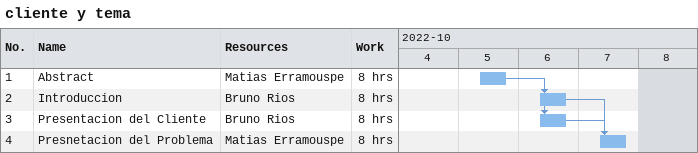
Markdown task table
cliente y tema

| ID | Task | Start | Finish | Predecessors | Resources | Work (h) |
|---|---|---|---|---|---|---|
| 1 | Abstract | 2022-10-05 | 2022-10-05 |  | Matias Erramouspe | 8 |
| 2 | Introduccion | 2022-10-06 | 2022-10-06 | 1 | Bruno Rios | 8 |
| 3 | Presentacion del Cliente | 2022-10-06 | 2022-10-06 | 1 | Bruno Rios | 8 |
| 4 | Presnetacion del Problema | 2022-10-07 | 2022-10-07 | 3, 2 | Matias Erramouspe | 8 |
